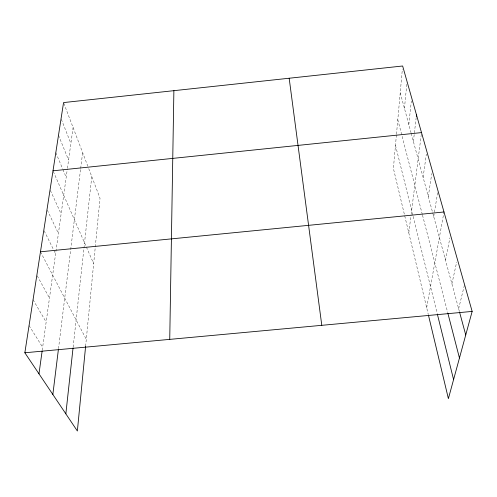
<?xml version="1.0" encoding="UTF-8"?>
<svg xmlns="http://www.w3.org/2000/svg" width="497" height="497" viewBox="0 0 497 497"><rect width="100%" height="100%" fill="white"/><g stroke="black" fill="none" stroke-linecap="round" stroke-linejoin="round"><path stroke-width="0.37" stroke-dasharray="2.48 1.86" d="M396.42 134.917L393.394 168.427L428.252 314.346M396.488 134.178L402.365 69.058M85.614 346.272L100.027 198.247L88.075 166.893M404.44 108.371L406.993 82.39M408.826 124.585L411.354 100.953M73.127 347.223L83.875 248.86M83.956 248.102L91.771 176.584M413.392 141.471L416.312 116.404M58.491 348.695L80.589 169.166M80.682 168.421L82.632 152.604M408.795 232.888L411.056 215.008M411.156 214.244L421.413 133.358M42.233 350.323L67.331 169.048M67.437 168.303L73.078 127.543M423.115 177.41L426.333 154.12M428.296 196.563L431.769 173.546M433.707 216.574L437.845 191.5M426.674 307.742L443.852 212.728M445.486 260.099L449.903 237.908M451.897 283.818L456.675 262.112M458.644 308.743L464.366 285.303M29.062 325.56L42.649 347.291M33.057 299.728L46.146 322.056M37.225 275.841L49.476 298.007M40.474 251.793L86.285 339.37M44.158 230.838L53.577 249.749M53.912 250.426L55.596 253.805M47.345 210.175L58.416 233.447M50.39 190.419L61.119 213.94M53.309 171.502L86.08 246.344M86.391 247.052L93.66 263.646M55.807 152.678L62.634 168.856M62.926 169.558L66.188 177.292M58.497 135.29L68.58 160.053M61.361 119.311L70.872 143.484M63.833 103.289L87.814 166.197M400.222 92.79L411.013 132.662M411.205 133.395L432.508 212.126M432.707 212.871L459.452 311.737M397.799 119.634L422.32 214.455M422.512 215.182L447.691 312.551M395.482 145.279L412.932 215.655M413.119 216.4L437.167 313.377"/><path stroke-width="0.75" d="M169.738 339.376L173.888 90.671M85.614 346.272L77.364 431.005L24.85 352.771L63.56 102.575L402.645 65.995L472.15 311.42L448.393 398.637L428.426 315.079M65.846 413.846L73.04 347.987M416.312 116.404L416.486 114.882M52.85 394.481L58.397 349.459M38.977 373.819L42.127 351.081M53.005 170.806L421.506 132.6M40.474 251.793L443.989 211.977M24.85 352.771L472.15 311.42M459.657 312.489L465.739 334.966M447.884 313.29L459.452 358.026M437.348 314.11L453.581 379.578M289.167 78.24L321.789 325.324"/></g></svg>
